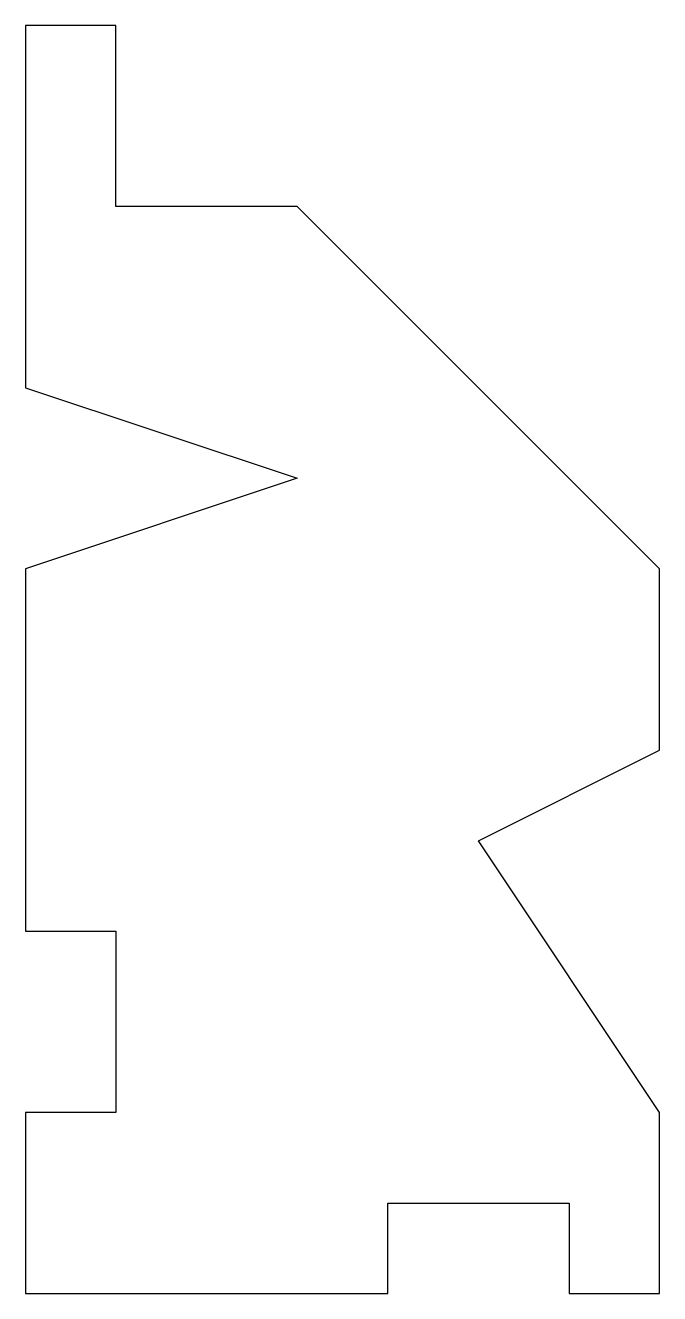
# Model space of a CAD drawing. Header units: millimetres. Extents: x 60 to 130, y 80 to 220.
import ezdxf

# ---------------------------------------------------------------- set-up
doc = ezdxf.new("R2010")
doc.units = ezdxf.units.MM

msp = doc.modelspace()

# ---------------------------------------------------------------- linework, layer by layer
for p, q in [((70, 220), (60, 220)), ((60, 220), (60, 180)), ((70, 200), (70, 220)), ((90, 200), (70, 200)), ((130, 160), (90, 200)), ((60, 180), (90, 170)), ((90, 170), (60, 160)), ((60, 160), (60, 120)), ((130, 140), (130, 160)), ((110, 130), (130, 140)), ((130, 100), (110, 130)), ((60, 120), (70, 120)), ((70, 120), (70, 100)), ((70, 100), (60, 100)), ((60, 100), (60, 80)), ((130, 80), (130, 100)), ((100, 80), (100, 90)), ((100, 90), (120, 90)), ((120, 90), (120, 80)), ((60, 80), (100, 80)), ((120, 80), (130, 80))]:
    msp.add_line(p, q)

doc.saveas('drawing.dxf')
